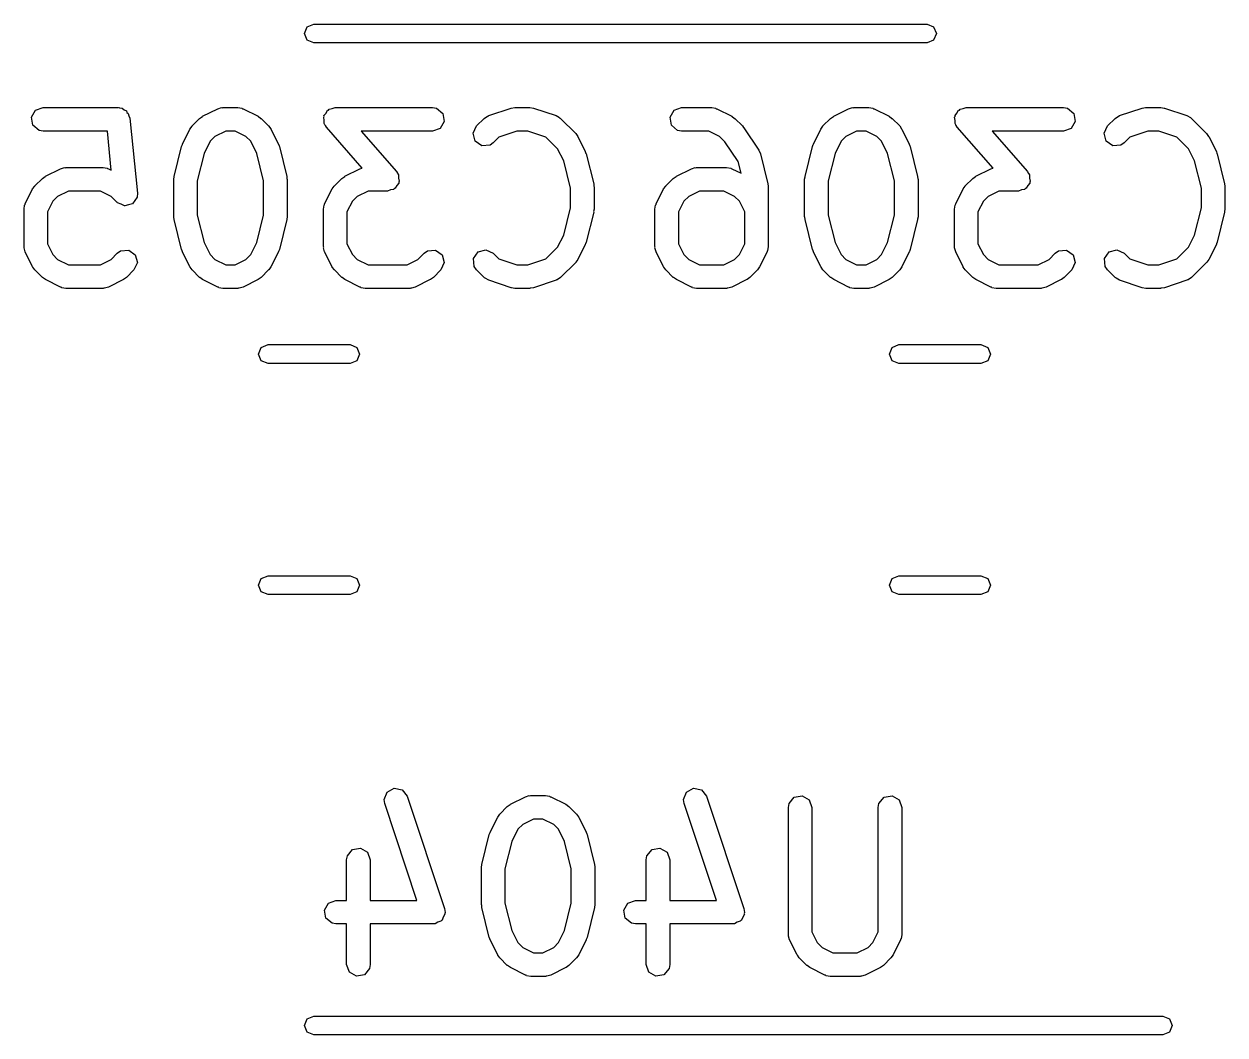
# Model space of a CAD drawing. Extents: x 64 to 231, y -147 to -43.
# Drawn here: x 177.82 to 185.46, y -95.8 to -89.37 of the extents above; entities that cross this region are included whole.
import ezdxf

# ---------------------------------------------------------------- set-up
doc = ezdxf.new("R2010")
doc.units = 0
doc.layers.add('BLACK', color=7, linetype='CONTINUOUS')

msp = doc.modelspace()

# ---------------------------------------------------------------- linework, layer by layer
at = {"layer": 'BLACK', "linetype": 'CONTINUOUS'}
for p, q in [((179.618, -89.3856), (179.66, -89.368)), ((179.66, -89.368), (183.56, -89.368)), ((183.56, -89.368), (183.602, -89.3856)), ((179.6, -89.428), (179.618, -89.3856)), ((179.618, -89.4704), (179.6, -89.428)), ((183.602, -89.3856), (183.62, -89.428)), ((183.62, -89.428), (183.602, -89.4704)), ((179.66, -89.488), (179.618, -89.4704)), ((183.56, -89.488), (179.66, -89.488)), ((183.602, -89.4704), (183.56, -89.488)), ((177.89, -89.9169), (177.938, -89.8994)), ((177.938, -89.8994), (178.415, -89.8994)), ((178.415, -89.8994), (178.418, -89.9001)), ((178.418, -89.9001), (178.42, -89.8996)), ((178.42, -89.8996), (178.423, -89.9009)), ((178.423, -89.9009), (178.44, -89.9039)), ((178.44, -89.9039), (178.452, -89.9141)), ((178.952, -89.9549), (179.048, -89.9073)), ((179.048, -89.9073), (179.073, -89.8999)), ((179.073, -89.8999), (179.077, -89.9009)), ((179.077, -89.9009), (179.081, -89.8994)), ((179.081, -89.8994), (179.176, -89.8994)), ((179.176, -89.8994), (179.202, -89.9039)), ((179.202, -89.9039), (179.206, -89.9068)), ((179.206, -89.9068), (179.21, -89.9073)), ((179.21, -89.9073), (179.305, -89.9549)), ((179.753, -89.9149), (179.757, -89.9102)), ((179.757, -89.9102), (179.776, -89.9063)), ((179.776, -89.9063), (179.795, -89.8994)), ((179.795, -89.8994), (180.415, -89.8994)), ((180.415, -89.8994), (180.44, -89.9039)), ((180.44, -89.9039), (180.479, -89.9369)), ((180.772, -89.9508), (180.915, -89.9032)), ((180.915, -89.9032), (180.937, -89.8999)), ((180.937, -89.8999), (180.938, -89.8994)), ((180.938, -89.8994), (181.034, -89.8994)), ((181.034, -89.8994), (181.056, -89.9033)), ((181.056, -89.9033), (181.057, -89.9032)), ((181.057, -89.9032), (181.2, -89.9508)), ((181.951, -89.9169), (181.999, -89.8994)), ((181.999, -89.8994), (182.19, -89.8994)), ((182.19, -89.8994), (182.215, -89.9039)), ((182.215, -89.9039), (182.219, -89.9068)), ((182.219, -89.9068), (182.223, -89.9073)), ((182.223, -89.9073), (182.318, -89.9549)), ((182.966, -89.9549), (183.061, -89.9073)), ((183.061, -89.9073), (183.086, -89.8999)), ((183.086, -89.8999), (183.09, -89.9009)), ((183.09, -89.9009), (183.094, -89.8994)), ((183.094, -89.8994), (183.19, -89.8994)), ((183.19, -89.8994), (183.215, -89.9039)), ((183.215, -89.9039), (183.219, -89.9068)), ((183.219, -89.9068), (183.223, -89.9073)), ((183.223, -89.9073), (183.318, -89.9549)), ((183.766, -89.9149), (183.77, -89.9102)), ((183.77, -89.9102), (183.79, -89.9063)), ((183.79, -89.9063), (183.809, -89.8994)), ((183.809, -89.8994), (184.428, -89.8994)), ((184.428, -89.8994), (184.453, -89.9039)), ((184.453, -89.9039), (184.493, -89.9369)), ((184.785, -89.9508), (184.928, -89.9032)), ((184.928, -89.9032), (184.95, -89.8999)), ((184.95, -89.8999), (184.952, -89.8994)), ((184.952, -89.8994), (185.047, -89.8994)), ((185.047, -89.8994), (185.069, -89.9033)), ((185.069, -89.9033), (185.07, -89.9032)), ((185.07, -89.9032), (185.213, -89.9508)), ((177.864, -89.9614), (177.89, -89.9169)), ((177.873, -90.0119), (177.864, -89.9614)), ((178.452, -89.9141), (178.467, -89.9207)), ((178.467, -89.9207), (178.471, -89.9301)), ((178.471, -89.9301), (178.479, -89.9369)), ((178.479, -89.9369), (178.482, -89.9526)), ((178.482, -89.9526), (178.489, -89.9669)), ((178.489, -89.9669), (178.537, -90.4431)), ((178.885, -90.0166), (178.933, -89.969)), ((178.933, -89.969), (178.951, -89.9561)), ((178.951, -89.9561), (178.952, -89.9549)), ((179.305, -89.9549), (179.323, -89.9683)), ((179.323, -89.9683), (179.325, -89.969)), ((179.325, -89.969), (179.372, -90.0166)), ((179.722, -89.9614), (179.725, -89.9562)), ((179.725, -89.9813), (179.722, -89.9614)), ((179.724, -89.9502), (179.737, -89.9344)), ((179.725, -89.9562), (179.724, -89.9502)), ((179.726, -90.0015), (179.725, -89.9813)), ((179.737, -89.9344), (179.747, -89.9169)), ((179.747, -89.9169), (179.753, -89.9149)), ((180.488, -89.9874), (180.463, -90.0318)), ((180.479, -89.9369), (180.488, -89.9874)), ((180.695, -90.0166), (180.742, -89.969)), ((180.742, -89.969), (180.764, -89.954)), ((180.764, -89.954), (180.768, -89.9536)), ((180.768, -89.9536), (180.772, -89.9508)), ((181.2, -89.9508), (181.223, -89.9633)), ((181.223, -89.9633), (181.225, -89.9671)), ((181.225, -89.9671), (181.229, -89.969)), ((181.229, -89.969), (181.325, -90.0642)), ((181.925, -89.9614), (181.951, -89.9169)), ((181.934, -90.0119), (181.925, -89.9614)), ((182.318, -89.9549), (182.336, -89.9683)), ((182.336, -89.9683), (182.338, -89.969)), ((182.338, -89.969), (182.386, -90.0166)), ((182.898, -90.0166), (182.946, -89.969)), ((182.946, -89.969), (182.964, -89.9561)), ((182.964, -89.9561), (182.966, -89.9549)), ((183.318, -89.9549), (183.336, -89.9683)), ((183.336, -89.9683), (183.338, -89.969)), ((183.338, -89.969), (183.386, -90.0166)), ((183.735, -89.9614), (183.738, -89.9562)), ((183.738, -89.9813), (183.735, -89.9614)), ((183.738, -89.9502), (183.75, -89.9344)), ((183.738, -89.9562), (183.738, -89.9502)), ((183.739, -90.0015), (183.738, -89.9813)), ((183.75, -89.9344), (183.76, -89.9169)), ((183.76, -89.9169), (183.766, -89.9149)), ((184.502, -89.9874), (184.476, -90.0318)), ((184.493, -89.9369), (184.502, -89.9874)), ((184.708, -90.0166), (184.756, -89.969)), ((184.756, -89.969), (184.777, -89.954)), ((184.777, -89.954), (184.781, -89.9536)), ((184.781, -89.9536), (184.785, -89.9508)), ((185.213, -89.9508), (185.236, -89.9633)), ((185.236, -89.9633), (185.239, -89.9671)), ((185.239, -89.9671), (185.243, -89.969)), ((185.243, -89.969), (185.338, -90.0642)), ((177.913, -90.0449), (177.873, -90.0119)), ((177.938, -90.0494), (177.913, -90.0449)), ((178.347, -90.0494), (177.938, -90.0494)), ((178.371, -90.2976), (178.347, -90.0494)), ((178.824, -90.1313), (178.871, -90.0361)), ((178.871, -90.0361), (178.885, -90.0181)), ((178.885, -90.0181), (178.885, -90.0166)), ((179.099, -90.0494), (179.03, -90.0836)), ((179.159, -90.0494), (179.099, -90.0494)), ((179.227, -90.0836), (179.159, -90.0494)), ((179.372, -90.0166), (179.385, -90.035)), ((179.385, -90.035), (179.386, -90.0361)), ((179.386, -90.0361), (179.434, -90.1313)), ((179.73, -90.0088), (179.726, -90.0015)), ((179.731, -90.0119), (179.73, -90.0088)), ((179.733, -90.0141), (179.731, -90.0119)), ((179.739, -90.0238), (179.733, -90.0141)), ((179.967, -90.284), (179.739, -90.0238)), ((180.415, -90.0494), (179.961, -90.0494)), ((179.961, -90.0494), (180.185, -90.3059)), ((180.463, -90.0318), (180.415, -90.0494)), ((180.673, -90.0631), (180.695, -90.0166)), ((180.686, -90.1126), (180.673, -90.0631)), ((180.95, -90.0494), (180.836, -90.0876)), ((181.021, -90.0494), (180.95, -90.0494)), ((181.136, -90.0876), (181.021, -90.0494)), ((181.973, -90.0449), (181.934, -90.0119)), ((181.999, -90.0494), (181.973, -90.0449)), ((182.172, -90.0494), (181.999, -90.0494)), ((182.24, -90.0836), (182.172, -90.0494)), ((182.386, -90.0166), (182.392, -90.0259)), ((182.392, -90.0259), (182.395, -90.028)), ((182.395, -90.028), (182.49, -90.1709)), ((182.837, -90.1313), (182.884, -90.0361)), ((182.884, -90.0361), (182.898, -90.0181)), ((182.898, -90.0181), (182.898, -90.0166)), ((183.112, -90.0494), (183.044, -90.0836)), ((183.172, -90.0494), (183.112, -90.0494)), ((183.24, -90.0836), (183.172, -90.0494)), ((183.386, -90.0166), (183.398, -90.035)), ((183.398, -90.035), (183.4, -90.0361)), ((183.4, -90.0361), (183.447, -90.1313)), ((183.743, -90.0088), (183.739, -90.0015)), ((183.744, -90.0119), (183.743, -90.0088)), ((183.746, -90.0141), (183.744, -90.0119)), ((183.752, -90.0238), (183.746, -90.0141)), ((183.98, -90.284), (183.752, -90.0238)), ((184.428, -90.0494), (183.974, -90.0494)), ((183.974, -90.0494), (184.198, -90.3059)), ((184.476, -90.0318), (184.428, -90.0494)), ((184.686, -90.0631), (184.708, -90.0166)), ((184.7, -90.1126), (184.686, -90.0631)), ((184.964, -90.0494), (184.849, -90.0876)), ((185.035, -90.0494), (184.964, -90.0494)), ((185.149, -90.0876), (185.035, -90.0494)), ((178.818, -90.1467), (178.823, -90.1348)), ((178.823, -90.1348), (178.824, -90.1313)), ((179, -90.114), (178.961, -90.191)), ((179.03, -90.0836), (179, -90.114)), ((179.258, -90.114), (179.227, -90.0836)), ((179.296, -90.191), (179.258, -90.114)), ((179.434, -90.1313), (179.438, -90.1437)), ((180.728, -90.1421), (180.686, -90.1126)), ((180.78, -90.1376), (180.728, -90.1421)), ((180.801, -90.1227), (180.78, -90.1376)), ((180.836, -90.0876), (180.801, -90.1227)), ((181.21, -90.1617), (181.136, -90.0876)), ((181.325, -90.0642), (181.338, -90.0826)), ((181.338, -90.0826), (181.339, -90.0837)), ((181.339, -90.0837), (181.386, -90.1789)), ((182.274, -90.1174), (182.24, -90.0836)), ((182.358, -90.2433), (182.274, -90.1174)), ((182.831, -90.1467), (182.836, -90.1348)), ((182.836, -90.1348), (182.837, -90.1313)), ((183.013, -90.114), (182.975, -90.191)), ((183.044, -90.0836), (183.013, -90.114)), ((183.271, -90.114), (183.24, -90.0836)), ((183.309, -90.191), (183.271, -90.114)), ((183.447, -90.1313), (183.451, -90.1437)), ((184.742, -90.1421), (184.7, -90.1126)), ((184.793, -90.1376), (184.742, -90.1421)), ((184.814, -90.1227), (184.793, -90.1376)), ((184.849, -90.0876), (184.814, -90.1227)), ((185.223, -90.1617), (185.149, -90.0876)), ((185.338, -90.0642), (185.351, -90.0826)), ((185.351, -90.0826), (185.352, -90.0837)), ((185.352, -90.0837), (185.4, -90.1789)), ((178.77, -90.3371), (178.818, -90.1467)), ((178.961, -90.191), (178.918, -90.3646)), ((179.34, -90.3646), (179.296, -90.191)), ((179.438, -90.1437), (179.44, -90.1467)), ((179.44, -90.1467), (179.487, -90.3371)), ((181.249, -90.2387), (181.21, -90.1617)), ((181.386, -90.1789), (181.39, -90.1913)), ((181.39, -90.1913), (181.392, -90.1943)), ((181.392, -90.1943), (181.44, -90.3848)), ((182.49, -90.1709), (182.5, -90.1939)), ((182.5, -90.1939), (182.5, -90.1943)), ((182.5, -90.1943), (182.548, -90.3848)), ((182.784, -90.3371), (182.831, -90.1467)), ((182.975, -90.191), (182.931, -90.3646)), ((183.353, -90.3646), (183.309, -90.191)), ((183.451, -90.1437), (183.453, -90.1467)), ((183.453, -90.1467), (183.5, -90.3371)), ((185.262, -90.2387), (185.223, -90.1617)), ((185.4, -90.1789), (185.403, -90.1913)), ((185.403, -90.1913), (185.405, -90.1943)), ((185.405, -90.1943), (185.453, -90.3848)), ((177.952, -90.3359), (178.048, -90.2883)), ((178.048, -90.2883), (178.073, -90.2808)), ((178.073, -90.2808), (178.077, -90.2819)), ((178.077, -90.2819), (178.081, -90.2803)), ((178.081, -90.2803), (178.319, -90.2803)), ((178.319, -90.2803), (178.345, -90.2849)), ((178.345, -90.2849), (178.348, -90.2877)), ((178.348, -90.2877), (178.353, -90.2883)), ((178.353, -90.2883), (178.371, -90.2976)), ((179.857, -90.3359), (179.952, -90.2883)), ((179.952, -90.2883), (179.967, -90.284)), ((181.292, -90.4122), (181.249, -90.2387)), ((181.966, -90.3359), (182.061, -90.2883)), ((182.061, -90.2883), (182.086, -90.2808)), ((182.086, -90.2808), (182.09, -90.2819)), ((182.09, -90.2819), (182.094, -90.2803)), ((182.094, -90.2803), (182.285, -90.2803)), ((182.285, -90.2803), (182.311, -90.2849)), ((182.311, -90.2849), (182.314, -90.2877)), ((182.314, -90.2877), (182.318, -90.2883)), ((182.318, -90.2883), (182.377, -90.3174)), ((182.377, -90.3174), (182.358, -90.2433)), ((183.87, -90.3359), (183.966, -90.2883)), ((183.966, -90.2883), (183.98, -90.284)), ((185.305, -90.4122), (185.262, -90.2387)), ((177.885, -90.3975), (177.933, -90.3499)), ((177.933, -90.3499), (177.951, -90.3371)), ((177.951, -90.3371), (177.952, -90.3359)), ((178.768, -90.3553), (178.771, -90.3406)), ((178.768, -90.5934), (178.768, -90.3553)), ((178.771, -90.3406), (178.77, -90.3371)), ((178.918, -90.3646), (178.918, -90.5842)), ((179.34, -90.5842), (179.34, -90.3646)), ((179.487, -90.3371), (179.488, -90.3521)), ((179.488, -90.3521), (179.49, -90.3553)), ((179.49, -90.3553), (179.49, -90.5934)), ((179.79, -90.3975), (179.838, -90.3499)), ((179.838, -90.3499), (179.856, -90.3371)), ((179.856, -90.3371), (179.857, -90.3359)), ((180.185, -90.3059), (180.191, -90.3156)), ((180.191, -90.3156), (180.194, -90.3178)), ((180.194, -90.3178), (180.194, -90.3209)), ((180.194, -90.3209), (180.199, -90.3282)), ((180.199, -90.3282), (180.199, -90.3484)), ((180.199, -90.3484), (180.203, -90.3684)), ((180.203, -90.3684), (180.2, -90.3735)), ((181.898, -90.3975), (181.946, -90.3499)), ((181.946, -90.3499), (181.964, -90.3371)), ((181.964, -90.3371), (181.966, -90.3359)), ((182.781, -90.3553), (182.784, -90.3406)), ((182.781, -90.5934), (182.781, -90.3553)), ((182.784, -90.3406), (182.784, -90.3371)), ((182.931, -90.3646), (182.931, -90.5842)), ((183.353, -90.5842), (183.353, -90.3646)), ((183.5, -90.3371), (183.502, -90.3521)), ((183.502, -90.3521), (183.503, -90.3553)), ((183.503, -90.3553), (183.503, -90.5934)), ((183.803, -90.3975), (183.851, -90.3499)), ((183.851, -90.3499), (183.869, -90.3371)), ((183.869, -90.3371), (183.87, -90.3359)), ((184.198, -90.3059), (184.204, -90.3156)), ((184.204, -90.3156), (184.207, -90.3178)), ((184.207, -90.3178), (184.207, -90.3209)), ((184.207, -90.3209), (184.212, -90.3282)), ((184.212, -90.3282), (184.212, -90.3484)), ((184.212, -90.3484), (184.216, -90.3684)), ((184.216, -90.3684), (184.213, -90.3735)), ((177.824, -90.5123), (177.871, -90.417)), ((177.871, -90.417), (177.885, -90.399)), ((177.885, -90.399), (177.885, -90.3975)), ((178.099, -90.4303), (178.03, -90.4646)), ((178.302, -90.4303), (178.099, -90.4303)), ((178.37, -90.4646), (178.302, -90.4303)), ((178.537, -90.4431), (178.535, -90.4691)), ((179.728, -90.5123), (179.776, -90.417)), ((179.776, -90.417), (179.789, -90.399)), ((179.789, -90.399), (179.79, -90.3975)), ((180.004, -90.4303), (179.935, -90.4646)), ((180.129, -90.4303), (180.004, -90.4303)), ((180.148, -90.4234), (180.129, -90.4303)), ((180.168, -90.4195), (180.148, -90.4234)), ((180.171, -90.4148), (180.168, -90.4195)), ((180.177, -90.4128), (180.171, -90.4148)), ((180.187, -90.3953), (180.177, -90.4128)), ((180.2, -90.3795), (180.187, -90.3953)), ((180.2, -90.3735), (180.2, -90.3795)), ((181.292, -90.5366), (181.292, -90.4122)), ((181.44, -90.3848), (181.441, -90.3997)), ((181.441, -90.3997), (181.442, -90.403)), ((181.442, -90.403), (181.442, -90.5458)), ((181.837, -90.5123), (181.884, -90.417)), ((181.884, -90.417), (181.898, -90.399)), ((181.898, -90.399), (181.898, -90.3975)), ((182.112, -90.4303), (182.044, -90.4646)), ((182.267, -90.4303), (182.112, -90.4303)), ((182.336, -90.4646), (182.267, -90.4303)), ((182.548, -90.3848), (182.549, -90.3997)), ((182.549, -90.3997), (182.55, -90.403)), ((182.55, -90.403), (182.55, -90.7839)), ((183.742, -90.5123), (183.789, -90.417)), ((183.789, -90.417), (183.803, -90.399)), ((183.803, -90.399), (183.803, -90.3975)), ((184.017, -90.4303), (183.948, -90.4646)), ((184.142, -90.4303), (184.017, -90.4303)), ((184.161, -90.4234), (184.142, -90.4303)), ((184.181, -90.4195), (184.161, -90.4234)), ((184.185, -90.4148), (184.181, -90.4195)), ((184.19, -90.4128), (184.185, -90.4148)), ((184.2, -90.3953), (184.19, -90.4128)), ((184.213, -90.3795), (184.2, -90.3953)), ((184.213, -90.3735), (184.213, -90.3795)), ((185.305, -90.5366), (185.305, -90.4122)), ((185.453, -90.3848), (185.454, -90.3997)), ((185.454, -90.3997), (185.455, -90.403)), ((185.455, -90.403), (185.455, -90.5458)), ((177.816, -90.5458), (177.82, -90.5202)), ((177.82, -90.5202), (177.823, -90.5167)), ((177.823, -90.5167), (177.824, -90.5123)), ((178, -90.495), (177.966, -90.5635)), ((178.03, -90.4646), (178, -90.495)), ((178.409, -90.5036), (178.37, -90.4646)), ((178.41, -90.5038), (178.409, -90.5036)), ((178.41, -90.5043), (178.41, -90.5038)), ((178.433, -90.5146), (178.41, -90.5043)), ((178.456, -90.5253), (178.433, -90.5146)), ((178.481, -90.5185), (178.457, -90.5254)), ((178.505, -90.512), (178.481, -90.5185)), ((178.506, -90.5115), (178.505, -90.5116)), ((178.505, -90.5116), (178.505, -90.512)), ((178.52, -90.4906), (178.506, -90.5115)), ((178.535, -90.47), (178.52, -90.4906)), ((178.535, -90.4691), (178.535, -90.4695)), ((178.535, -90.4695), (178.535, -90.47)), ((179.72, -90.5458), (179.725, -90.5202)), ((179.725, -90.5202), (179.728, -90.5167)), ((179.728, -90.5167), (179.728, -90.5123)), ((179.905, -90.495), (179.87, -90.5635)), ((179.935, -90.4646), (179.905, -90.495)), ((181.829, -90.5458), (181.833, -90.5202)), ((181.833, -90.5202), (181.836, -90.5167)), ((181.836, -90.5167), (181.837, -90.5123)), ((182.013, -90.495), (181.979, -90.5635)), ((182.044, -90.4646), (182.013, -90.495)), ((182.366, -90.495), (182.336, -90.4646)), ((182.4, -90.5635), (182.366, -90.495)), ((183.734, -90.5458), (183.738, -90.5202)), ((183.738, -90.5202), (183.741, -90.5167)), ((183.741, -90.5167), (183.742, -90.5123)), ((183.918, -90.495), (183.884, -90.5635)), ((183.948, -90.4646), (183.918, -90.495)), ((177.816, -90.7839), (177.816, -90.5458)), ((177.966, -90.5635), (177.966, -90.7662)), ((178.457, -90.5254), (178.456, -90.5252)), ((178.456, -90.5252), (178.456, -90.5253)), ((178.769, -90.5967), (178.768, -90.5934)), ((178.77, -90.6116), (178.769, -90.5967)), ((178.918, -90.5842), (178.961, -90.7577)), ((179.296, -90.7577), (179.34, -90.5842)), ((179.49, -90.5934), (179.487, -90.6082)), ((179.72, -90.7839), (179.72, -90.5458)), ((179.87, -90.5635), (179.87, -90.7662)), ((181.249, -90.7101), (181.292, -90.5366)), ((181.44, -90.564), (181.392, -90.7545)), ((181.442, -90.5458), (181.439, -90.5606)), ((181.439, -90.5606), (181.44, -90.564)), ((181.829, -90.7839), (181.829, -90.5458)), ((181.979, -90.5635), (181.979, -90.7662)), ((182.4, -90.7662), (182.4, -90.5635)), ((182.782, -90.5967), (182.781, -90.5934)), ((182.784, -90.6116), (182.782, -90.5967)), ((182.931, -90.5842), (182.975, -90.7577)), ((183.309, -90.7577), (183.353, -90.5842)), ((183.503, -90.5934), (183.5, -90.6082)), ((183.734, -90.7839), (183.734, -90.5458)), ((183.884, -90.5635), (183.884, -90.7662)), ((185.262, -90.7101), (185.305, -90.5366)), ((185.453, -90.564), (185.405, -90.7545)), ((185.455, -90.5458), (185.452, -90.5606)), ((185.452, -90.5606), (185.453, -90.564)), ((178.818, -90.8021), (178.77, -90.6116)), ((179.487, -90.6116), (179.44, -90.8021)), ((179.487, -90.6082), (179.487, -90.6116)), ((182.831, -90.8021), (182.784, -90.6116)), ((183.5, -90.6116), (183.453, -90.8021)), ((183.5, -90.6082), (183.5, -90.6116)), ((181.21, -90.7871), (181.249, -90.7101)), ((185.223, -90.7871), (185.262, -90.7101)), ((177.817, -90.7881), (177.816, -90.7839)), ((177.816, -90.7925), (177.817, -90.7881)), ((177.824, -90.8174), (177.816, -90.7925)), ((177.871, -90.9127), (177.824, -90.8174)), ((177.966, -90.7662), (178, -90.8347)), ((178.37, -90.8651), (178.409, -90.8261)), ((178.409, -90.8261), (178.43, -90.8112)), ((178.43, -90.8112), (178.482, -90.8067)), ((178.482, -90.8067), (178.524, -90.8361)), ((178.82, -90.805), (178.818, -90.8021)), ((178.824, -90.8174), (178.82, -90.805)), ((178.871, -90.9127), (178.824, -90.8174)), ((178.961, -90.7577), (179, -90.8347)), ((179.258, -90.8347), (179.296, -90.7577)), ((179.434, -90.8174), (179.386, -90.9127)), ((179.44, -90.8021), (179.434, -90.8139)), ((179.434, -90.8139), (179.434, -90.8174)), ((179.722, -90.7881), (179.72, -90.7839)), ((179.721, -90.7925), (179.722, -90.7881)), ((179.728, -90.8174), (179.721, -90.7925)), ((179.776, -90.9127), (179.728, -90.8174)), ((179.87, -90.7662), (179.905, -90.8347)), ((180.322, -90.8651), (180.361, -90.8261)), ((180.361, -90.8261), (180.383, -90.8112)), ((180.383, -90.8112), (180.434, -90.8067)), ((180.434, -90.8067), (180.476, -90.8361)), ((180.675, -90.8597), (180.705, -90.8177)), ((180.705, -90.8177), (180.754, -90.8044)), ((180.754, -90.8044), (180.801, -90.8261)), ((180.801, -90.8261), (180.836, -90.8612)), ((181.136, -90.8612), (181.21, -90.7871)), ((181.386, -90.7698), (181.339, -90.8651)), ((181.387, -90.7663), (181.386, -90.7698)), ((181.392, -90.7545), (181.387, -90.7663)), ((181.83, -90.7881), (181.829, -90.7839)), ((181.829, -90.7925), (181.83, -90.7881)), ((181.837, -90.8174), (181.829, -90.7925)), ((181.884, -90.9127), (181.837, -90.8174)), ((181.979, -90.7662), (182.013, -90.8347)), ((182.366, -90.8347), (182.4, -90.7662)), ((182.542, -90.8174), (182.495, -90.9127)), ((182.543, -90.813), (182.542, -90.8174)), ((182.546, -90.8096), (182.543, -90.813)), ((182.55, -90.7839), (182.546, -90.8096)), ((182.833, -90.805), (182.831, -90.8021)), ((182.837, -90.8174), (182.833, -90.805)), ((182.884, -90.9127), (182.837, -90.8174)), ((182.975, -90.7577), (183.013, -90.8347)), ((183.271, -90.8347), (183.309, -90.7577)), ((183.447, -90.8174), (183.4, -90.9127)), ((183.448, -90.8139), (183.447, -90.8174)), ((183.453, -90.8021), (183.448, -90.8139)), ((183.735, -90.7881), (183.734, -90.7839)), ((183.734, -90.7925), (183.735, -90.7881)), ((183.742, -90.8174), (183.734, -90.7925)), ((183.789, -90.9127), (183.742, -90.8174)), ((183.884, -90.7662), (183.918, -90.8347)), ((184.336, -90.8651), (184.375, -90.8261)), ((184.375, -90.8261), (184.396, -90.8112)), ((184.396, -90.8112), (184.447, -90.8067)), ((184.447, -90.8067), (184.489, -90.8361)), ((184.689, -90.8597), (184.718, -90.8177)), ((184.718, -90.8177), (184.768, -90.8044)), ((184.768, -90.8044), (184.814, -90.8261)), ((184.814, -90.8261), (184.849, -90.8612)), ((185.149, -90.8612), (185.223, -90.7871)), ((185.4, -90.7698), (185.352, -90.8651)), ((185.405, -90.7545), (185.4, -90.7663)), ((185.4, -90.7663), (185.4, -90.7698)), ((178, -90.8347), (178.03, -90.8651)), ((178.03, -90.8651), (178.099, -90.8994)), ((178.099, -90.8994), (178.302, -90.8994)), ((178.302, -90.8994), (178.37, -90.8651)), ((178.537, -90.8857), (178.515, -90.9322)), ((178.524, -90.8361), (178.537, -90.8857)), ((179, -90.8347), (179.03, -90.8651)), ((179.03, -90.8651), (179.099, -90.8994)), ((179.099, -90.8994), (179.159, -90.8994)), ((179.159, -90.8994), (179.227, -90.8651)), ((179.227, -90.8651), (179.258, -90.8347)), ((179.905, -90.8347), (179.935, -90.8651)), ((179.935, -90.8651), (180.004, -90.8994)), ((180.004, -90.8994), (180.254, -90.8994)), ((180.254, -90.8994), (180.322, -90.8651)), ((180.489, -90.8857), (180.468, -90.9322)), ((180.476, -90.8361), (180.489, -90.8857)), ((180.68, -90.9108), (180.675, -90.8597)), ((180.836, -90.8612), (180.95, -90.8994)), ((180.95, -90.8994), (181.021, -90.8994)), ((181.021, -90.8994), (181.136, -90.8612)), ((181.325, -90.8846), (181.229, -90.9798)), ((181.339, -90.8651), (181.325, -90.8831)), ((181.325, -90.8831), (181.325, -90.8846)), ((182.013, -90.8347), (182.044, -90.8651)), ((182.044, -90.8651), (182.112, -90.8994)), ((182.112, -90.8994), (182.267, -90.8994)), ((182.267, -90.8994), (182.336, -90.8651)), ((182.336, -90.8651), (182.366, -90.8347)), ((183.013, -90.8347), (183.044, -90.8651)), ((183.044, -90.8651), (183.112, -90.8994)), ((183.112, -90.8994), (183.172, -90.8994)), ((183.172, -90.8994), (183.24, -90.8651)), ((183.24, -90.8651), (183.271, -90.8347)), ((183.918, -90.8347), (183.948, -90.8651)), ((183.948, -90.8651), (184.017, -90.8994)), ((184.017, -90.8994), (184.267, -90.8994)), ((184.267, -90.8994), (184.336, -90.8651)), ((184.502, -90.8857), (184.481, -90.9322)), ((184.489, -90.8361), (184.502, -90.8857)), ((184.693, -90.9108), (184.689, -90.8597)), ((184.849, -90.8612), (184.964, -90.8994)), ((184.964, -90.8994), (185.035, -90.8994)), ((185.035, -90.8994), (185.149, -90.8612)), ((185.338, -90.8846), (185.243, -90.9798)), ((185.339, -90.8831), (185.338, -90.8846)), ((185.352, -90.8651), (185.339, -90.8831)), ((177.872, -90.9138), (177.871, -90.9127)), ((177.885, -90.9322), (177.872, -90.9138)), ((177.933, -90.9798), (177.885, -90.9322)), ((177.934, -90.9805), (177.933, -90.9798)), ((178.468, -90.9798), (178.449, -90.9927)), ((178.515, -90.9322), (178.468, -90.9798)), ((178.872, -90.9138), (178.871, -90.9127)), ((178.885, -90.9322), (178.872, -90.9138)), ((178.933, -90.9798), (178.885, -90.9322)), ((178.934, -90.9805), (178.933, -90.9798)), ((179.325, -90.9798), (179.306, -90.9927)), ((179.372, -90.9322), (179.325, -90.9798)), ((179.373, -90.9307), (179.372, -90.9322)), ((179.386, -90.9127), (179.373, -90.9307)), ((179.777, -90.9138), (179.776, -90.9127)), ((179.79, -90.9322), (179.777, -90.9138)), ((179.838, -90.9798), (179.79, -90.9322)), ((179.839, -90.9805), (179.838, -90.9798)), ((180.42, -90.9798), (180.402, -90.9927)), ((180.468, -90.9322), (180.42, -90.9798)), ((180.695, -90.9322), (180.68, -90.9108)), ((180.742, -90.9798), (180.695, -90.9322)), ((180.746, -90.9817), (180.742, -90.9798)), ((181.229, -90.9798), (181.208, -90.9947)), ((181.886, -90.9138), (181.884, -90.9127)), ((181.898, -90.9322), (181.886, -90.9138)), ((181.946, -90.9798), (181.898, -90.9322)), ((181.948, -90.9805), (181.946, -90.9798)), ((182.433, -90.9798), (182.415, -90.9927)), ((182.481, -90.9322), (182.433, -90.9798)), ((182.495, -90.9127), (182.481, -90.9307)), ((182.481, -90.9307), (182.481, -90.9322)), ((182.886, -90.9138), (182.884, -90.9127)), ((182.898, -90.9322), (182.886, -90.9138)), ((182.946, -90.9798), (182.898, -90.9322)), ((182.948, -90.9805), (182.946, -90.9798)), ((183.338, -90.9798), (183.32, -90.9927)), ((183.386, -90.9322), (183.338, -90.9798)), ((183.4, -90.9127), (183.386, -90.9307)), ((183.386, -90.9307), (183.386, -90.9322)), ((183.79, -90.9138), (183.789, -90.9127)), ((183.803, -90.9322), (183.79, -90.9138)), ((183.851, -90.9798), (183.803, -90.9322)), ((183.852, -90.9805), (183.851, -90.9798)), ((184.433, -90.9798), (184.415, -90.9927)), ((184.481, -90.9322), (184.433, -90.9798)), ((184.708, -90.9322), (184.693, -90.9108)), ((184.756, -90.9798), (184.708, -90.9322)), ((184.76, -90.9817), (184.756, -90.9798)), ((185.243, -90.9798), (185.221, -90.9947)), ((177.952, -90.9938), (177.934, -90.9805)), ((178.048, -91.0415), (177.952, -90.9938)), ((178.052, -91.042), (178.048, -91.0415)), ((178.056, -91.0449), (178.052, -91.042)), ((178.081, -91.0494), (178.056, -91.0449)), ((178.319, -91.0494), (178.081, -91.0494)), ((178.323, -91.0478), (178.319, -91.0494)), ((178.328, -91.0489), (178.323, -91.0478)), ((178.353, -91.0415), (178.328, -91.0489)), ((178.448, -90.9938), (178.353, -91.0415)), ((178.449, -90.9927), (178.448, -90.9938)), ((178.952, -90.9938), (178.934, -90.9805)), ((179.048, -91.0415), (178.952, -90.9938)), ((179.052, -91.042), (179.048, -91.0415)), ((179.056, -91.0449), (179.052, -91.042)), ((179.081, -91.0494), (179.056, -91.0449)), ((179.176, -91.0494), (179.081, -91.0494)), ((179.181, -91.0478), (179.176, -91.0494)), ((179.185, -91.0489), (179.181, -91.0478)), ((179.21, -91.0415), (179.185, -91.0489)), ((179.305, -90.9938), (179.21, -91.0415)), ((179.306, -90.9927), (179.305, -90.9938)), ((179.857, -90.9938), (179.839, -90.9805)), ((179.952, -91.0415), (179.857, -90.9938)), ((179.957, -91.042), (179.952, -91.0415)), ((179.96, -91.0449), (179.957, -91.042)), ((179.986, -91.0494), (179.96, -91.0449)), ((180.272, -91.0494), (179.986, -91.0494)), ((180.276, -91.0478), (180.272, -91.0494)), ((180.28, -91.0489), (180.276, -91.0478)), ((180.305, -91.0415), (180.28, -91.0489)), ((180.4, -90.9938), (180.305, -91.0415)), ((180.402, -90.9927), (180.4, -90.9938)), ((180.749, -90.9855), (180.746, -90.9817)), ((180.772, -90.9979), (180.749, -90.9855)), ((180.915, -91.0455), (180.772, -90.9979)), ((180.916, -91.0455), (180.915, -91.0455)), ((180.938, -91.0494), (180.916, -91.0455)), ((181.034, -91.0494), (180.938, -91.0494)), ((181.035, -91.0488), (181.034, -91.0494)), ((181.057, -91.0455), (181.035, -91.0488)), ((181.2, -90.9979), (181.057, -91.0455)), ((181.204, -90.9951), (181.2, -90.9979)), ((181.208, -90.9947), (181.204, -90.9951)), ((181.966, -90.9938), (181.948, -90.9805)), ((182.061, -91.0415), (181.966, -90.9938)), ((182.065, -91.042), (182.061, -91.0415)), ((182.069, -91.0449), (182.065, -91.042)), ((182.094, -91.0494), (182.069, -91.0449)), ((182.285, -91.0494), (182.094, -91.0494)), ((182.289, -91.0478), (182.285, -91.0494)), ((182.293, -91.0489), (182.289, -91.0478)), ((182.318, -91.0415), (182.293, -91.0489)), ((182.414, -90.9938), (182.318, -91.0415)), ((182.415, -90.9927), (182.414, -90.9938)), ((182.966, -90.9938), (182.948, -90.9805)), ((183.061, -91.0415), (182.966, -90.9938)), ((183.065, -91.042), (183.061, -91.0415)), ((183.069, -91.0449), (183.065, -91.042)), ((183.094, -91.0494), (183.069, -91.0449)), ((183.19, -91.0494), (183.094, -91.0494)), ((183.194, -91.0478), (183.19, -91.0494)), ((183.198, -91.0489), (183.194, -91.0478)), ((183.223, -91.0415), (183.198, -91.0489)), ((183.318, -90.9938), (183.223, -91.0415)), ((183.32, -90.9927), (183.318, -90.9938)), ((183.87, -90.9938), (183.852, -90.9805)), ((183.966, -91.0415), (183.87, -90.9938)), ((183.97, -91.042), (183.966, -91.0415)), ((183.973, -91.0449), (183.97, -91.042)), ((183.999, -91.0494), (183.973, -91.0449)), ((184.285, -91.0494), (183.999, -91.0494)), ((184.289, -91.0478), (184.285, -91.0494)), ((184.293, -91.0489), (184.289, -91.0478)), ((184.318, -91.0415), (184.293, -91.0489)), ((184.414, -90.9938), (184.318, -91.0415)), ((184.415, -90.9927), (184.414, -90.9938)), ((184.762, -90.9855), (184.76, -90.9817)), ((184.785, -90.9979), (184.762, -90.9855)), ((184.928, -91.0455), (184.785, -90.9979)), ((184.929, -91.0455), (184.928, -91.0455)), ((184.952, -91.0494), (184.929, -91.0455)), ((185.047, -91.0494), (184.952, -91.0494)), ((185.048, -91.0488), (185.047, -91.0494)), ((185.07, -91.0455), (185.048, -91.0488)), ((185.213, -90.9979), (185.07, -91.0455)), ((185.217, -90.9951), (185.213, -90.9979)), ((185.221, -90.9947), (185.217, -90.9951)), ((179.308, -91.467), (179.325, -91.4246)), ((179.325, -91.4246), (179.368, -91.407)), ((179.368, -91.407), (179.89, -91.407)), ((179.89, -91.407), (179.932, -91.4246)), ((179.932, -91.4246), (179.95, -91.467)), ((183.321, -91.467), (183.338, -91.4246)), ((183.338, -91.4246), (183.381, -91.407)), ((183.381, -91.407), (183.903, -91.407)), ((183.903, -91.407), (183.946, -91.4246)), ((183.946, -91.4246), (183.963, -91.467)), ((179.325, -91.5094), (179.308, -91.467)), ((179.368, -91.527), (179.325, -91.5094)), ((179.932, -91.5094), (179.89, -91.527)), ((179.95, -91.467), (179.932, -91.5094)), ((183.338, -91.5094), (183.321, -91.467)), ((183.381, -91.527), (183.338, -91.5094)), ((183.946, -91.5094), (183.903, -91.527)), ((183.963, -91.467), (183.946, -91.5094)), ((179.89, -91.527), (179.368, -91.527)), ((183.903, -91.527), (183.381, -91.527)), ((179.325, -92.8946), (179.368, -92.877)), ((179.368, -92.877), (179.89, -92.877)), ((179.89, -92.877), (179.932, -92.8946)), ((183.338, -92.8946), (183.381, -92.877)), ((183.381, -92.877), (183.903, -92.877)), ((183.903, -92.877), (183.946, -92.8946)), ((179.308, -92.937), (179.325, -92.8946)), ((179.325, -92.9794), (179.308, -92.937)), ((179.932, -92.8946), (179.95, -92.937)), ((179.95, -92.937), (179.932, -92.9794)), ((183.321, -92.937), (183.338, -92.8946)), ((183.338, -92.9794), (183.321, -92.937)), ((183.946, -92.8946), (183.963, -92.937)), ((183.963, -92.937), (183.946, -92.9794)), ((179.368, -92.997), (179.325, -92.9794)), ((179.89, -92.997), (179.368, -92.997)), ((179.932, -92.9794), (179.89, -92.997)), ((183.381, -92.997), (183.338, -92.9794)), ((183.903, -92.997), (183.381, -92.997)), ((183.946, -92.9794), (183.903, -92.997)), ((180.106, -94.3007), (180.125, -94.253)), ((180.125, -94.253), (180.17, -94.2286)), ((180.17, -94.2286), (180.221, -94.2389)), ((180.221, -94.2389), (180.253, -94.279)), ((182.011, -94.3007), (182.03, -94.253)), ((182.03, -94.253), (182.075, -94.2286)), ((182.075, -94.2286), (182.125, -94.2389)), ((182.125, -94.2389), (182.157, -94.279)), ((180.11, -94.3265), (180.106, -94.3007)), ((180.315, -94.942), (180.11, -94.3265)), ((180.253, -94.279), (180.491, -94.9933)), ((180.89, -94.345), (180.909, -94.3321)), ((180.909, -94.3321), (180.91, -94.3309)), ((180.91, -94.3309), (181.005, -94.2833)), ((181.005, -94.2833), (181.03, -94.2759)), ((181.03, -94.2759), (181.034, -94.2769)), ((181.034, -94.2769), (181.039, -94.2754)), ((181.039, -94.2754), (181.134, -94.2754)), ((181.134, -94.2754), (181.159, -94.2799)), ((181.159, -94.2799), (181.163, -94.2828)), ((181.163, -94.2828), (181.167, -94.2833)), ((181.167, -94.2833), (181.263, -94.3309)), ((181.263, -94.3309), (181.281, -94.3443)), ((182.015, -94.3265), (182.011, -94.3007)), ((182.22, -94.942), (182.015, -94.3265)), ((182.157, -94.279), (182.395, -94.9933)), ((182.678, -94.3504), (182.682, -94.3247)), ((182.682, -94.3247), (182.715, -94.2854)), ((182.715, -94.2854), (182.766, -94.2765)), ((182.766, -94.2765), (182.81, -94.3022)), ((182.81, -94.3022), (182.828, -94.3504)), ((183.249, -94.3504), (183.254, -94.3247)), ((183.254, -94.3247), (183.287, -94.2854)), ((183.287, -94.2854), (183.337, -94.2765)), ((183.337, -94.2765), (183.382, -94.3022)), ((183.382, -94.3022), (183.399, -94.3504)), ((180.781, -94.5073), (180.829, -94.4121)), ((180.829, -94.4121), (180.842, -94.3941)), ((180.842, -94.3941), (180.843, -94.3926)), ((180.843, -94.3926), (180.89, -94.345)), ((181.281, -94.3443), (181.282, -94.345)), ((181.282, -94.345), (181.33, -94.3926)), ((181.33, -94.3926), (181.343, -94.411)), ((181.343, -94.411), (181.344, -94.4121)), ((181.344, -94.4121), (181.391, -94.5073)), ((182.678, -95.1599), (182.678, -94.3504)), ((182.828, -94.3504), (182.828, -95.1422)), ((183.249, -95.1422), (183.249, -94.3504)), ((183.399, -94.3504), (183.399, -95.1599)), ((180.957, -94.49), (180.919, -94.567)), ((180.988, -94.4596), (180.957, -94.49)), ((181.056, -94.4254), (180.988, -94.4596)), ((181.116, -94.4254), (181.056, -94.4254)), ((181.185, -94.4596), (181.116, -94.4254)), ((181.215, -94.49), (181.185, -94.4596)), ((181.254, -94.567), (181.215, -94.49)), ((180.728, -94.7131), (180.775, -94.5227)), ((180.775, -94.5227), (180.781, -94.5108)), ((180.781, -94.5108), (180.781, -94.5073)), ((180.919, -94.567), (180.875, -94.7406)), ((181.297, -94.7406), (181.254, -94.567)), ((181.391, -94.5073), (181.395, -94.5197)), ((181.395, -94.5197), (181.397, -94.5227)), ((181.397, -94.5227), (181.445, -94.7131)), ((179.873, -94.6581), (179.906, -94.6188)), ((179.906, -94.6188), (179.956, -94.6099)), ((179.956, -94.6099), (180.001, -94.6355)), ((180.001, -94.6355), (180.018, -94.6837)), ((181.778, -94.6581), (181.811, -94.6188)), ((181.811, -94.6188), (181.861, -94.6099)), ((181.861, -94.6099), (181.906, -94.6355)), ((181.906, -94.6355), (181.923, -94.6837)), ((179.868, -94.6837), (179.873, -94.6581)), ((179.868, -94.942), (179.868, -94.6837)), ((180.018, -94.6837), (180.018, -94.942)), ((180.725, -94.7313), (180.728, -94.7166)), ((180.728, -94.7166), (180.728, -94.7131)), ((181.445, -94.7131), (181.446, -94.7281)), ((181.773, -94.6837), (181.778, -94.6581)), ((181.773, -94.942), (181.773, -94.6837)), ((181.923, -94.6837), (181.923, -94.942)), ((180.725, -94.9694), (180.725, -94.7313)), ((180.875, -94.7406), (180.875, -94.9602)), ((181.297, -94.9602), (181.297, -94.7406)), ((181.446, -94.7281), (181.447, -94.7313)), ((181.447, -94.7313), (181.447, -94.9694)), ((179.752, -94.9596), (179.8, -94.942)), ((179.8, -94.942), (179.868, -94.942)), ((180.018, -94.942), (180.315, -94.942)), ((181.657, -94.9596), (181.705, -94.942)), ((181.705, -94.942), (181.773, -94.942)), ((181.923, -94.942), (182.22, -94.942)), ((179.727, -95.004), (179.752, -94.9596)), ((179.736, -95.0545), (179.727, -95.004)), ((180.491, -94.9933), (180.494, -95.0191)), ((180.494, -95.0191), (180.492, -95.0244)), ((180.492, -95.0244), (180.493, -95.0301)), ((180.727, -94.9727), (180.725, -94.9694)), ((180.728, -94.9876), (180.727, -94.9727)), ((180.775, -95.1781), (180.728, -94.9876)), ((180.875, -94.9602), (180.919, -95.1337)), ((181.254, -95.1337), (181.297, -94.9602)), ((181.445, -94.9876), (181.397, -95.1781)), ((181.447, -94.9694), (181.444, -94.9842)), ((181.444, -94.9842), (181.445, -94.9876)), ((181.631, -95.004), (181.657, -94.9596)), ((181.64, -95.0545), (181.631, -95.004)), ((182.395, -94.9933), (182.399, -95.0191)), ((182.399, -95.0191), (182.397, -95.0244)), ((182.397, -95.0244), (182.398, -95.0301)), ((179.775, -95.0875), (179.736, -95.0545)), ((179.8, -95.092), (179.775, -95.0875)), ((179.868, -95.092), (179.8, -95.092)), ((179.868, -95.3504), (179.868, -95.092)), ((180.42, -95.092), (180.018, -95.092)), ((180.018, -95.092), (180.018, -95.3504)), ((180.425, -95.0901), (180.42, -95.092)), ((180.431, -95.0912), (180.425, -95.0901)), ((180.449, -95.0815), (180.431, -95.0912)), ((180.468, -95.0745), (180.449, -95.0815)), ((180.471, -95.0695), (180.468, -95.0745)), ((180.476, -95.0668), (180.471, -95.0695)), ((180.483, -95.0478), (180.476, -95.0668)), ((180.493, -95.0301), (180.483, -95.0478)), ((181.68, -95.0875), (181.64, -95.0545)), ((181.705, -95.092), (181.68, -95.0875)), ((181.773, -95.092), (181.705, -95.092)), ((181.773, -95.3504), (181.773, -95.092)), ((182.324, -95.092), (181.923, -95.092)), ((181.923, -95.092), (181.923, -95.3504)), ((182.33, -95.0901), (182.324, -95.092)), ((182.335, -95.0912), (182.33, -95.0901)), ((182.353, -95.0815), (182.335, -95.0912)), ((182.372, -95.0745), (182.353, -95.0815)), ((182.375, -95.0695), (182.372, -95.0745)), ((182.38, -95.0668), (182.375, -95.0695)), ((182.388, -95.0478), (182.38, -95.0668)), ((182.398, -95.0301), (182.388, -95.0478)), ((180.777, -95.181), (180.775, -95.1781)), ((180.781, -95.1934), (180.777, -95.181)), ((180.919, -95.1337), (180.957, -95.2107)), ((181.215, -95.2107), (181.254, -95.1337)), ((181.397, -95.1781), (181.392, -95.1899)), ((182.679, -95.1641), (182.678, -95.1599)), ((182.678, -95.1685), (182.679, -95.1641)), ((182.686, -95.1934), (182.678, -95.1685)), ((182.828, -95.1422), (182.862, -95.2107)), ((183.215, -95.2107), (183.249, -95.1422)), ((183.399, -95.1599), (183.395, -95.1856)), ((180.829, -95.2887), (180.781, -95.1934)), ((180.957, -95.2107), (180.988, -95.2411)), ((180.988, -95.2411), (181.056, -95.2754)), ((181.116, -95.2754), (181.185, -95.2411)), ((181.185, -95.2411), (181.215, -95.2107)), ((181.391, -95.1934), (181.344, -95.2887)), ((181.392, -95.1899), (181.391, -95.1934)), ((182.733, -95.2887), (182.686, -95.1934)), ((182.862, -95.2107), (182.893, -95.2411)), ((182.893, -95.2411), (182.961, -95.2754)), ((183.116, -95.2754), (183.185, -95.2411)), ((183.185, -95.2411), (183.215, -95.2107)), ((183.391, -95.1934), (183.344, -95.2887)), ((183.392, -95.189), (183.391, -95.1934)), ((183.395, -95.1856), (183.392, -95.189)), ((180.83, -95.2898), (180.829, -95.2887)), ((180.843, -95.3082), (180.83, -95.2898)), ((180.89, -95.3558), (180.843, -95.3082)), ((181.056, -95.2754), (181.116, -95.2754)), ((181.33, -95.3082), (181.282, -95.3558)), ((181.344, -95.2887), (181.33, -95.3067)), ((181.33, -95.3067), (181.33, -95.3082)), ((182.735, -95.2898), (182.733, -95.2887)), ((182.747, -95.3082), (182.735, -95.2898)), ((182.795, -95.3558), (182.747, -95.3082)), ((182.961, -95.2754), (183.116, -95.2754)), ((183.33, -95.3082), (183.282, -95.3558)), ((183.344, -95.2887), (183.33, -95.3067)), ((183.33, -95.3067), (183.33, -95.3082)), ((179.886, -95.3986), (179.868, -95.3504)), ((179.93, -95.4242), (179.886, -95.3986)), ((180.014, -95.376), (179.981, -95.4153)), ((180.018, -95.3504), (180.014, -95.376)), ((180.892, -95.3565), (180.89, -95.3558)), ((180.91, -95.3698), (180.892, -95.3565)), ((181.005, -95.4175), (180.91, -95.3698)), ((181.263, -95.3698), (181.167, -95.4175)), ((181.264, -95.3687), (181.263, -95.3698)), ((181.282, -95.3558), (181.264, -95.3687)), ((181.791, -95.3986), (181.773, -95.3504)), ((181.835, -95.4242), (181.791, -95.3986)), ((181.919, -95.376), (181.886, -95.4153)), ((181.923, -95.3504), (181.919, -95.376)), ((182.797, -95.3565), (182.795, -95.3558)), ((182.815, -95.3698), (182.797, -95.3565)), ((182.91, -95.4175), (182.815, -95.3698)), ((183.263, -95.3698), (183.167, -95.4175)), ((183.264, -95.3687), (183.263, -95.3698)), ((183.282, -95.3558), (183.264, -95.3687)), ((179.981, -95.4153), (179.93, -95.4242)), ((181.009, -95.418), (181.005, -95.4175)), ((181.013, -95.4209), (181.009, -95.418)), ((181.039, -95.4254), (181.013, -95.4209)), ((181.134, -95.4254), (181.039, -95.4254)), ((181.138, -95.4238), (181.134, -95.4254)), ((181.142, -95.4249), (181.138, -95.4238)), ((181.167, -95.4175), (181.142, -95.4249)), ((181.886, -95.4153), (181.835, -95.4242)), ((182.914, -95.418), (182.91, -95.4175)), ((182.918, -95.4209), (182.914, -95.418)), ((182.943, -95.4254), (182.918, -95.4209)), ((183.134, -95.4254), (182.943, -95.4254)), ((183.138, -95.4238), (183.134, -95.4254)), ((183.142, -95.4249), (183.138, -95.4238)), ((183.167, -95.4175), (183.142, -95.4249)), ((179.6, -95.738), (179.618, -95.6956)), ((179.618, -95.6956), (179.66, -95.678)), ((179.66, -95.678), (185.06, -95.678)), ((185.06, -95.678), (185.102, -95.6956)), ((185.102, -95.6956), (185.12, -95.738)), ((179.618, -95.7804), (179.6, -95.738)), ((179.66, -95.798), (179.618, -95.7804)), ((185.102, -95.7804), (185.06, -95.798)), ((185.12, -95.738), (185.102, -95.7804)), ((185.06, -95.798), (179.66, -95.798))]:
    msp.add_line(p, q, dxfattribs=at)

doc.saveas('drawing.dxf')
